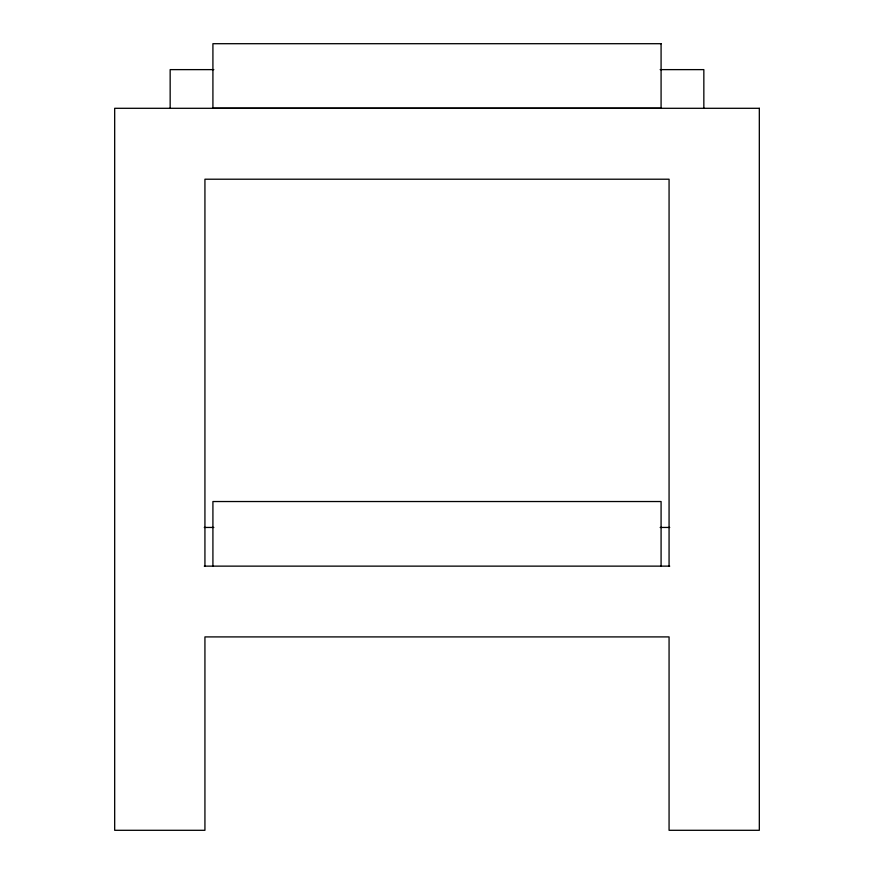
<?xml version="1.0" encoding="UTF-8"?>
<svg xmlns="http://www.w3.org/2000/svg" width="874" height="874" viewBox="0 0 874 874"><rect width="100%" height="100%" fill="white"/><g stroke="black" fill="none" stroke-linecap="round" stroke-linejoin="round"><path stroke-width="1.31" d="M213.835 69.625L170.157 69.625L170.157 108.3M660.165 69.625L703.843 69.625L703.843 108.3M204.287 527.448L213.835 527.448M660.165 527.448L669.713 527.448M204.287 566.134L669.713 566.134M669.069 565.991L669.069 179.214L204.931 179.214L204.931 565.991M661.083 565.991L661.083 501.534L212.917 501.534L212.917 565.991M661.083 43.7L212.917 43.7L212.917 108.168L661.083 108.168L661.083 43.7M759.32 108.3L114.68 108.3L114.68 830.3L204.931 830.3L204.931 636.906L669.069 636.906L669.069 830.3L759.32 830.3L759.32 108.3"/></g></svg>
